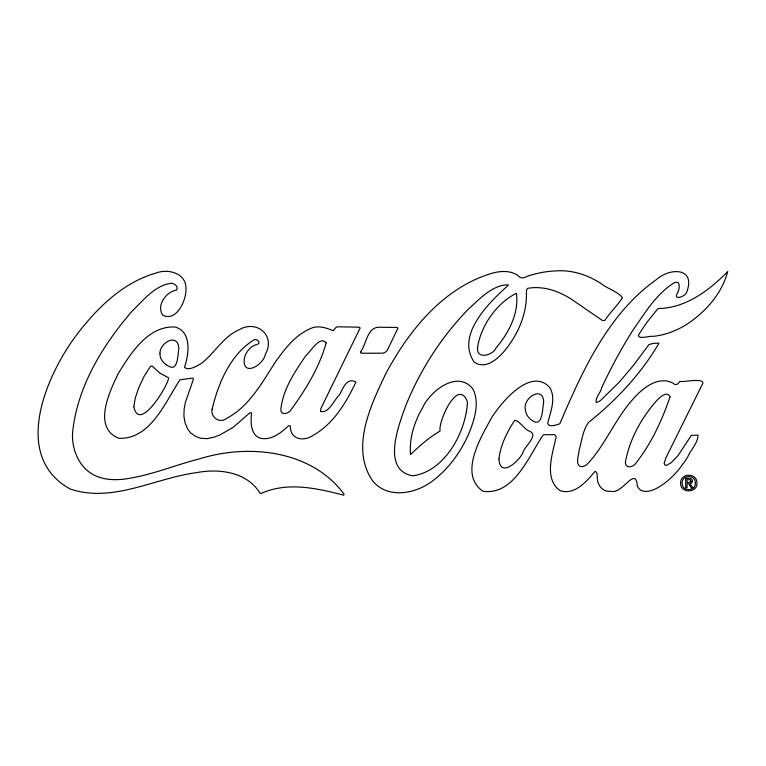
<?xml version="1.0" encoding="UTF-8"?>
<svg xmlns="http://www.w3.org/2000/svg" width="766" height="766" viewBox="0 0 766 766"><rect width="100%" height="100%" fill="white"/><g stroke="black" fill="none" stroke-linecap="round" stroke-linejoin="round"><path stroke-width="1.15" d="M212.096 409.312C210.315 417.432 219.976 423.914 226.621 418.38C249.936 406.171 262.518 381.449 276.478 360.47C285.297 348.195 295.312 335.403 309.464 329.074C317.287 324.746 326.029 327.666 333.2 330.711L335.977 327.398L337.576 326.795L357.109 327.139L359.694 327.341L360.154 327.982L320.82 408.604L320.533 411.419C328.719 413.956 334.292 399.584 339.271 395.017C342.967 388.956 346.481 376.815 355.96 382.043C346.194 402.657 333.315 424.144 312.787 435.557C303.441 441.963 289.941 439.272 290.352 425.973L288.801 425.599C281.208 432.666 271.317 440.852 260.162 438.162C250.042 434.533 250.769 421.424 251.516 412.912L249.975 412.721L233.285 427.208L220.12 434.897L214.461 437.041L207.165 438.659L200.596 438.219L195.847 436.563L190.59 432.867L187.622 428.893L184.97 422.573L183.907 415.976L184.137 409.207L185.382 402.409L193.539 378.864L192.735 378.117L179.981 379.792C165.236 401.901 150.73 439.627 118.797 438.267C91.977 427.61 109.883 390.775 118.471 373.205C130.823 353.126 148.192 325.588 175.069 327.015C192.151 331.783 188.829 354.457 184.491 367.335C188.56 371.204 196.718 366.033 201.123 363.62C214.595 353.356 223.117 336.609 239.279 329.696C256.706 319.365 275.875 335.594 265.419 354.103C263.332 365.822 241.108 377.762 244.488 357.511C246.259 351.584 250.913 345.581 257.28 344.422C261.417 343.273 257.395 338.524 254.408 339.635C230.556 353.978 218.205 383.306 212.096 409.312M526.424 293.502C526.807 313.476 518.563 332.875 506.479 348.463C499.442 357.54 486.132 370.514 474.211 362.098C455.377 334.857 489.637 301.995 508.27 285.278L508.155 284.885C492.605 284.588 479.056 299.496 468.093 309.435C441.005 337.385 419.577 370.859 405.224 407.033C398.827 425.312 381.162 469.884 412.635 475.83C444.845 471.712 466.264 431.631 467.432 401.882C458.097 376.882 437.932 421.53 440.096 431.047C429.18 437.242 418.964 446.473 410.528 454.544C409.111 438.257 414.387 421.779 422.564 407.761C430.09 391.1 457.043 369.901 472.545 388.486C479.88 401.556 474.872 417.729 469.998 430.827C462.09 450.13 449.719 467.93 433.001 480.598C416.398 493.773 387.883 499.442 372.803 481.067C349.698 448.033 371.319 403.864 386.38 372.544C409.638 329.514 444.127 287.001 492.892 273.012C501.136 270.848 510.893 270.388 518.113 275.655C520.315 278.661 523.992 278.374 526.836 276.44C536.229 273.194 546.081 271.308 556.011 270.896C572.183 269.747 588.001 274.994 601.415 283.803C607.716 288.878 617.894 291.492 622.509 297.859C617.137 305.663 610.071 312.605 604.719 320.542L602.44 320.533L573.83 300.866C560.53 291.626 544.071 285.45 527.717 288.322L526.539 289.921L526.424 293.502M72.569 432.771C71.554 450.293 79.865 469.711 97.023 476.414C105.201 479.746 114.268 480.129 122.972 479.277C149.552 476.021 174.476 465.182 200.29 458.623C249.237 443.533 311.906 450.418 344.097 494.262L343.551 495.171C317.076 488.229 287.24 481.575 261.168 493.419L259.98 493.151C246.863 471.799 219.057 468.332 196.402 472.66C154.722 478.108 112.573 503.434 70.118 488.957C8.809 455.023 48.698 369.088 80.928 329.323C100.499 304.753 125.145 281.85 155.986 273.05C168.032 268.291 186.377 273.232 185.975 288.59C186.655 299.812 176.573 322.275 162.727 315.19C156.111 305.567 166.05 291.741 176.467 290.113C179.254 286.656 173.461 282.252 169.908 283.458C154.023 286.293 143.175 300.55 132.125 311.111C102.51 345.456 77.155 386.82 72.569 432.771M159.97 353.72C159.711 359.503 164.364 364.252 169.296 366.55C178.21 371.242 177.894 353.557 178.823 348.54C178.028 332.09 159.29 342.871 159.97 353.72M543.63 402.859C542.443 407.799 542.759 425.57 534.228 421.702C529.469 419.5 525.696 414.808 525.294 409.494C522.68 397.631 543.956 384.666 543.63 402.859M664.237 462.951L664.725 464.943L666.391 465.45L671.342 462.597L678.092 455.511L691.353 435.375L697.998 435.126C698.152 442.652 690.76 449.881 687.772 456.833C680.907 467.844 672.433 478.128 661.546 485.357C655.189 489.953 642.052 495.88 637.369 486.238C635.952 464.905 622.164 494.836 611.086 491.265C605.801 492.05 600.573 488.986 598.753 483.978C596.005 480.751 598.811 471.923 595 471.368C586.842 481.345 574.433 495.64 559.946 490.585C543.142 478.223 553.081 452.859 556.154 436.361L554.527 434.628L543.324 434.772C529.019 455.32 514.407 495.602 482.944 491.284C458.346 474.259 480.971 437.127 491.552 417.834C500.907 402.887 530.867 366.263 549.892 387.682C556.25 398.866 550.457 412.012 547.642 423.311C548.782 427.859 556.7 424.871 559.841 423.722C582.399 370.916 608.051 313.782 656.5 279.542C670.25 267.372 695.777 267.516 686.863 291.779C685.972 296.509 672.471 301.258 677.575 292.765C679.576 289.51 680.917 280.05 674.492 282.635C656.175 293.742 644.915 313.217 632.84 330.318C621.207 348.635 611.057 367.852 601.77 387.452C601.147 392.24 594.78 397.841 596.331 402.629L600.247 400.771L619.321 382.062L633.463 365.372L648.965 344.547L653.494 343.34L658.99 343.13C641.276 373.626 616.132 400.417 588.527 422.459C582.667 430.502 581.72 441.312 579 450.724C578.972 455.492 574.845 463.689 580.532 466.571C586.287 467.471 589.839 460.94 593.2 457.388C607.61 439.081 616.946 417.24 632.467 399.747C642.013 388.716 657.822 375.158 673.17 383.23C675.622 386.227 678.485 383.929 679.768 381.334C682.516 382.665 703.944 377.389 702.824 383.335L666.171 457.283L664.237 462.951M695.289 482.714C696.342 491.58 681.644 491.983 682.228 483.068C681.663 474.69 695.423 474.307 695.289 482.714M680.639 482.427C679.289 493.361 697.692 493.783 696.907 482.858C697.146 473.005 680.936 472.603 680.639 482.427M498.944 458.939C500.016 478.664 519.061 461.103 522.996 452.61C523.657 447.076 539.159 435.423 529.919 431.354C523.839 429.4 520.478 421.281 514.695 420.285C507.197 431.967 500.457 444.979 498.944 458.939M133.82 406.756C139.374 433.508 168.577 384.484 168.616 377.849L159.874 373.052L152.175 366.138L150.576 366.205L144.305 375.943L138.761 387.73L135.247 398.004L133.82 406.756M326.144 342.881C319.499 366.914 305.95 389.396 291.214 409.484C289.261 413.295 281.141 416.168 280.825 409.867C282.635 389.655 294.987 371.472 306.237 355.07C310.661 351.872 320.025 334.972 326.144 342.881M670.001 396.903C662.226 420.017 651.502 443.169 636.316 462.578C634.057 467.049 625.334 469.405 625.391 462.291C629.326 440.373 640.481 419.395 655.054 402.495C657.458 399.459 667.119 389.358 670.001 396.903M692.483 480.924L691.794 482.925L690.08 483.643L692.723 487.731L691.143 487.731L688.701 483.71L687.083 483.71L687.083 487.731L685.675 487.731L685.675 478.453C687.791 478.578 692.33 477.534 692.483 480.924M477.658 347.065C475.676 359.886 492.816 355.826 496.224 347.668C508.806 332.971 519.147 312.94 516.408 293.292C497.249 302.647 480.818 325.579 477.658 347.065M727.7 271.624C721.811 293.79 705.266 312.404 686.24 324.679C676.321 330.807 665.137 335.068 653.513 336.331C650.162 335.565 635.617 340.439 639.083 334.043L646.868 322.333L658.023 308.526C685.656 308.248 709.144 290.486 727.7 271.624M360.681 351.872L360.978 353.107L362.28 353.222L382.914 353.193L385.499 352.111L387.232 350.388L397.937 328.202L397.209 327.475L379.275 327.226C367.019 327.092 366.349 344.327 360.681 351.872M691.009 481.259L690.338 482.293L687.083 482.513L687.083 479.64L690.223 479.822L691.009 481.259"/></g></svg>
